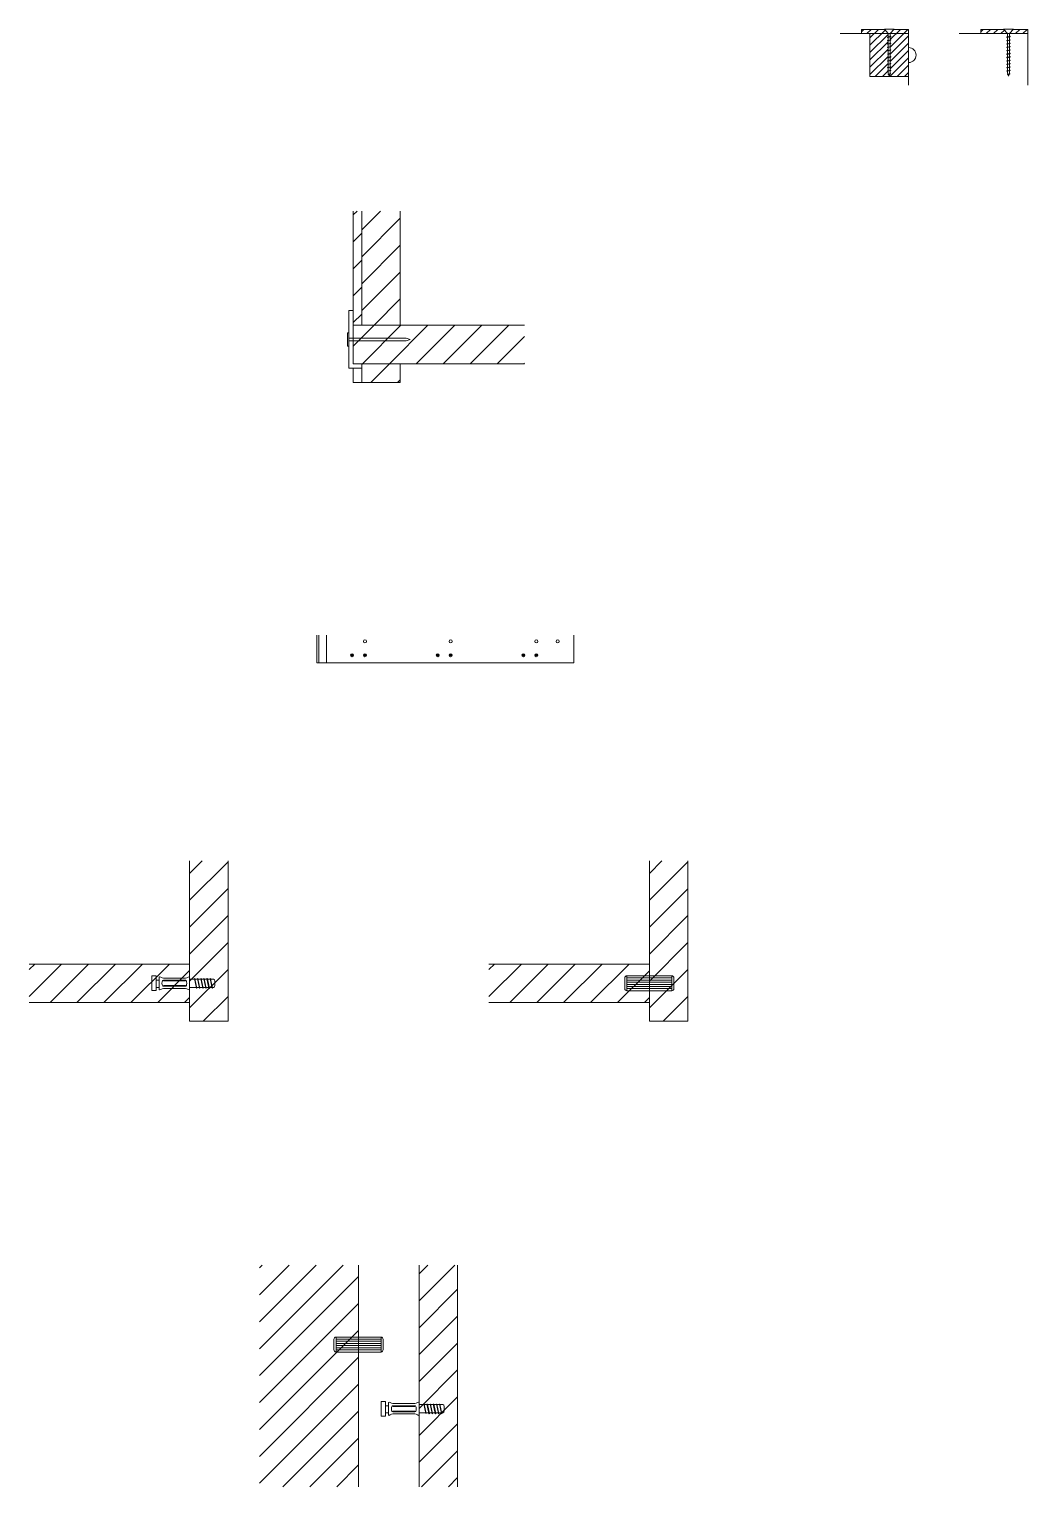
# Model space of a CAD drawing. Header units: millimetres. Extents: x -1388 to 1498, y 198 to 1684.
# Drawn here: x -1388.3 to -1341.6, y 1615 to 1683 of the extents above; entities that cross this region are included whole.
import ezdxf

# ---------------------------------------------------------------- set-up
doc = ezdxf.new("R2010")
doc.units = ezdxf.units.MM
doc.header["$MEASUREMENT"] = 0
doc.linetypes.add('CENTERX2', pattern=[4, 2.5, -0.5, 0.5, -0.5])
for name, color, linetype, lineweight in [('A-FURN', 8, 'Continuous', 18), ('G-ANNO-TTLB', 3, 'Continuous', 13), ('meccanismi', 4, 'Continuous', 18), ('viti', 2, 'Continuous', 18)]:
    doc.layers.add(name, color=color, linetype=linetype, lineweight=lineweight)
pattern_1 = [(225, (531.2407, -1158.3858), (0.62861881, -0.62861881), [])]

msp = doc.modelspace()

# ---------------------------------------------------------------- hatches: boundary and pattern name
at = {"layer": 'G-ANNO-TTLB'}
h = msp.add_hatch(dxfattribs=at)
h.set_pattern_fill('ANSI31', color=256, scale=0.076084, angle=180)
h.set_pattern_definition([(225, (499.19573, -1225.28796), (0.170812472, -0.170812472), [])])
h.paths.add_polyline_path([(-1348.05, 1681.247), (-1348.05, 1681.109), (-1348.15, 1681.088), (-1348.15, 1681.226)])
h.paths.add_polyline_path([(-1348.172, 1681.083), (-1348.171, 1681.083), (-1348.028, 1681.114), (-1348.028, 1681.114), (-1348.027, 1681.114), (-1348.027, 1681.114), (-1348.026, 1681.113), (-1348.026, 1681.113), (-1348.025, 1681.113), (-1348.025, 1681.112), (-1348.025, 1681.111), (-1348.024, 1681.111), (-1348.024, 1681.11), (-1348.024, 1681.109), (-1348.024, 1681.109), (-1348.024, 1681.108), (-1348.024, 1681.107), (-1348.023, 1681.106), (-1348.023, 1681.105), (-1348.023, 1681.104), (-1348.023, 1681.103), (-1348.024, 1681.102), (-1348.024, 1681.101), (-1348.024, 1681.101), (-1348.024, 1681.1), (-1348.024, 1681.099), (-1348.024, 1681.098), (-1348.025, 1681.097), (-1348.025, 1681.097), (-1348.025, 1681.096), (-1348.026, 1681.095), (-1348.026, 1681.095), (-1348.027, 1681.094), (-1348.027, 1681.094), (-1348.028, 1681.094), (-1348.028, 1681.094), (-1348.171, 1681.063), (-1348.172, 1681.063), (-1348.172, 1681.063), (-1348.173, 1681.063), (-1348.173, 1681.063), (-1348.173, 1681.064), (-1348.174, 1681.064), (-1348.174, 1681.065), (-1348.175, 1681.065), (-1348.175, 1681.066), (-1348.175, 1681.067), (-1348.175, 1681.067), (-1348.175, 1681.068), (-1348.176, 1681.069), (-1348.176, 1681.07), (-1348.176, 1681.071), (-1348.176, 1681.072), (-1348.176, 1681.072), (-1348.176, 1681.073), (-1348.176, 1681.074), (-1348.176, 1681.075), (-1348.175, 1681.076), (-1348.175, 1681.077), (-1348.175, 1681.078), (-1348.175, 1681.079), (-1348.175, 1681.079), (-1348.174, 1681.08), (-1348.174, 1681.081), (-1348.173, 1681.081), (-1348.173, 1681.082), (-1348.173, 1681.082), (-1348.172, 1681.083)])
h.paths.add_polyline_path([(-1348.05, 1681.425), (-1348.15, 1681.404), (-1348.15, 1681.542), (-1348.05, 1681.563)])
h.paths.add_polyline_path([(-1347.879, 1683.02), (-1348.05, 1682.82), (-1347.199, 1682.82), (-1347.199, 1683.02)])
h.paths.add_polyline_path([(-1348.15, 1682.82), (-1348.32, 1683.02), (-1349.401, 1683.02), (-1349.401, 1682.82)])
h.paths.add_polyline_path([(-1348.05, 1682.67), (-1348.05, 1682.532), (-1348.15, 1682.511), (-1348.15, 1682.649)])
h.paths.add_polyline_path([(-1348.028, 1682.517), (-1348.028, 1682.517), (-1348.171, 1682.486), (-1348.171, 1682.486), (-1348.172, 1682.486), (-1348.172, 1682.486), (-1348.173, 1682.487), (-1348.173, 1682.487), (-1348.174, 1682.487), (-1348.174, 1682.487), (-1348.174, 1682.488), (-1348.174, 1682.488), (-1348.175, 1682.489), (-1348.175, 1682.489), (-1348.175, 1682.49), (-1348.175, 1682.491), (-1348.175, 1682.491), (-1348.176, 1682.492), (-1348.176, 1682.493), (-1348.176, 1682.493), (-1348.176, 1682.494), (-1348.176, 1682.495), (-1348.176, 1682.496), (-1348.176, 1682.496), (-1348.176, 1682.497), (-1348.176, 1682.498), (-1348.176, 1682.499), (-1348.175, 1682.5), (-1348.175, 1682.5), (-1348.175, 1682.501), (-1348.175, 1682.502), (-1348.175, 1682.502), (-1348.174, 1682.503), (-1348.174, 1682.503), (-1348.174, 1682.504), (-1348.174, 1682.505), (-1348.173, 1682.505), (-1348.173, 1682.505), (-1348.172, 1682.506), (-1348.172, 1682.506), (-1348.171, 1682.506), (-1348.171, 1682.506), (-1348.028, 1682.537), (-1348.028, 1682.537), (-1348.027, 1682.537), (-1348.027, 1682.537), (-1348.027, 1682.537), (-1348.026, 1682.536), (-1348.026, 1682.536), (-1348.025, 1682.536), (-1348.025, 1682.535), (-1348.025, 1682.535), (-1348.025, 1682.534), (-1348.024, 1682.534), (-1348.024, 1682.533), (-1348.024, 1682.533), (-1348.024, 1682.532), (-1348.024, 1682.531), (-1348.024, 1682.531), (-1348.024, 1682.53), (-1348.023, 1682.529), (-1348.023, 1682.528), (-1348.023, 1682.528), (-1348.023, 1682.527), (-1348.024, 1682.526), (-1348.024, 1682.525), (-1348.024, 1682.525), (-1348.024, 1682.524), (-1348.024, 1682.523), (-1348.024, 1682.522), (-1348.024, 1682.522), (-1348.025, 1682.521), (-1348.025, 1682.52), (-1348.025, 1682.52), (-1348.025, 1682.519), (-1348.026, 1682.519), (-1348.026, 1682.518), (-1348.027, 1682.518), (-1348.027, 1682.518), (-1348.027, 1682.517)])
h.paths.add_polyline_path([(-1348.15, 1682.353), (-1348.15, 1682.491), (-1348.05, 1682.512), (-1348.05, 1682.374)])
h.paths.add_polyline_path([(-1348.15, 1682.036), (-1348.15, 1682.175), (-1348.05, 1682.196), (-1348.05, 1682.058)])
h.paths.add_polyline_path([(-1348.171, 1682.19), (-1348.171, 1682.19), (-1348.028, 1682.221), (-1348.028, 1682.221), (-1348.027, 1682.221), (-1348.027, 1682.221), (-1348.027, 1682.22), (-1348.026, 1682.22), (-1348.026, 1682.22), (-1348.025, 1682.22), (-1348.025, 1682.219), (-1348.025, 1682.219), (-1348.025, 1682.218), (-1348.024, 1682.218), (-1348.024, 1682.217), (-1348.024, 1682.216), (-1348.024, 1682.216), (-1348.024, 1682.215), (-1348.024, 1682.214), (-1348.024, 1682.214), (-1348.023, 1682.213), (-1348.023, 1682.212), (-1348.023, 1682.211), (-1348.023, 1682.211), (-1348.024, 1682.21), (-1348.024, 1682.209), (-1348.024, 1682.208), (-1348.024, 1682.207), (-1348.024, 1682.207), (-1348.024, 1682.206), (-1348.024, 1682.205), (-1348.025, 1682.205), (-1348.025, 1682.204), (-1348.025, 1682.203), (-1348.025, 1682.203), (-1348.026, 1682.202), (-1348.026, 1682.202), (-1348.027, 1682.202), (-1348.027, 1682.201), (-1348.027, 1682.201), (-1348.028, 1682.201), (-1348.028, 1682.201), (-1348.171, 1682.17), (-1348.171, 1682.17), (-1348.172, 1682.17), (-1348.172, 1682.17), (-1348.173, 1682.17), (-1348.173, 1682.17), (-1348.174, 1682.171), (-1348.174, 1682.171), (-1348.174, 1682.172), (-1348.174, 1682.172), (-1348.175, 1682.173), (-1348.175, 1682.173), (-1348.175, 1682.174), (-1348.175, 1682.174), (-1348.175, 1682.175), (-1348.176, 1682.176), (-1348.176, 1682.176), (-1348.176, 1682.177), (-1348.176, 1682.178), (-1348.176, 1682.179), (-1348.176, 1682.179), (-1348.176, 1682.18), (-1348.176, 1682.181), (-1348.176, 1682.182), (-1348.176, 1682.182), (-1348.175, 1682.183), (-1348.175, 1682.184), (-1348.175, 1682.185), (-1348.175, 1682.185), (-1348.175, 1682.186), (-1348.174, 1682.187), (-1348.174, 1682.187), (-1348.174, 1682.188), (-1348.174, 1682.188), (-1348.173, 1682.189), (-1348.173, 1682.189), (-1348.172, 1682.189), (-1348.172, 1682.19)])
h.paths.add_polyline_path([(-1348.15, 1681.858), (-1348.05, 1681.88), (-1348.05, 1681.742), (-1348.15, 1681.72)])
h.paths.add_polyline_path([(-1348.15, 1682.669), (-1348.15, 1682.82), (-1349.001, 1682.82), (-1349.001, 1680.817), (-1347.199, 1680.817), (-1347.199, 1682.82), (-1348.05, 1682.82), (-1348.05, 1682.69)])
h = msp.add_hatch(dxfattribs=at)
h.set_pattern_fill('ANSI31', color=256, scale=0.28, angle=180)
h.set_pattern_definition([(225, (-4061.1538, -1206.0276), (0.62861881, -0.62861881), [])])
h.paths.add_polyline_path([(-1372.729, 1674.532), (-1373.129, 1674.532), (-1373.129, 1669.203), (-1372.729, 1669.203)])
h = msp.add_hatch(dxfattribs=at)
h.set_pattern_fill('ANSI31', color=256, scale=0.28, angle=180)
h.set_pattern_definition(pattern_1)
h.paths.add_polyline_path([(-1370.929, 1674.532), (-1372.729, 1674.532), (-1372.729, 1669.203), (-1370.929, 1669.203)])
h = msp.add_hatch(dxfattribs=at)
h.set_pattern_fill('ANSI31', color=256, scale=0.28, angle=180)
h.set_pattern_definition(pattern_1)
h.paths.add_polyline_path([(-1365.129, 1667.403), (-1365.129, 1669.203), (-1373.129, 1669.203), (-1373.129, 1667.403)])
h = msp.add_hatch(dxfattribs=at)
h.set_pattern_fill('ANSI31', color=256, scale=0.28, angle=180)
h.set_pattern_definition(pattern_1)
h.paths.add_polyline_path([(-1372.729, 1667.403), (-1372.729, 1666.532), (-1370.929, 1666.532), (-1370.929, 1667.403)])
h = msp.add_hatch(dxfattribs=at)
h.set_pattern_fill('ANSI31', color=256, scale=0.28, angle=180)
h.set_pattern_definition([(225, (-919.3604, 1055.2236), (0.6286188, -0.6286188), [])])
h.paths.add_polyline_path([(-1380.768, 1644.197), (-1380.768, 1638.705), (-1380.768, 1636.705), (-1378.968, 1636.705), (-1378.968, 1644.197)])
h = msp.add_hatch(dxfattribs=at)
h.set_pattern_fill('ANSI31', color=256, scale=0.28, angle=180)
h.set_pattern_definition([(225, (-897.8941, 1055.2236), (0.6286188, -0.6286188), [])])
h.paths.add_polyline_path([(-1359.302, 1644.197), (-1359.302, 1638.705), (-1359.302, 1636.705), (-1357.502, 1636.705), (-1357.502, 1644.197)])
h = msp.add_hatch(dxfattribs=at)
h.set_pattern_fill('ANSI31', color=256, scale=0.28, angle=180)
h.set_pattern_definition([(225, (291.0191, -1187.5368), (0.62861793, -0.62861793), [])])
h.paths.add_polyline_path([(-1388.26, 1639.377), (-1388.26, 1637.577), (-1380.768, 1637.577), (-1380.768, 1639.377)])
h = msp.add_hatch(dxfattribs=at)
h.set_pattern_fill('ANSI31', color=256, scale=0.28, angle=180)
h.set_pattern_definition([(225, (312.4854, -1187.5368), (0.62861793, -0.62861793), [])])
h.paths.add_polyline_path([(-1366.793, 1639.377), (-1366.793, 1637.577), (-1359.302, 1637.577), (-1359.302, 1639.377)])
h = msp.add_hatch(dxfattribs=at)
h.set_pattern_fill('ANSI31', color=256, scale=0.28, angle=180)
h.set_pattern_definition([(225, (-927.6934, 1027.7213), (0.6286188, -0.6286188), [])])
h.paths.add_polyline_path([(-1377.509, 1614.965), (-1372.881, 1614.965), (-1372.881, 1625.317), (-1377.509, 1625.317)])
h = msp.add_hatch(dxfattribs=at)
h.set_pattern_fill('ANSI31', color=256, scale=0.28, angle=180)
h.set_pattern_definition([(225, (-908.648, 1027.7213), (0.6286188, -0.6286188), [])])
h.paths.add_polyline_path([(-1370.055, 1614.965), (-1368.255, 1614.965), (-1368.255, 1625.317), (-1370.055, 1625.317)])

# ---------------------------------------------------------------- linework, layer by layer
at = {"layer": 'A-FURN'}
for p, q in [((-1372.729, 1674.532), (-1372.729, 1669.203)), ((-1370.929, 1669.203), (-1370.929, 1674.532)), ((-1373.129, 1669.203), (-1365.129, 1669.203)), ((-1373.129, 1666.532), (-1373.129, 1667.203)), ((-1372.729, 1667.403), (-1372.729, 1666.532)), ((-1370.929, 1666.532), (-1370.929, 1667.403)), ((-1374.741, 1654.733), (-1374.741, 1653.442)), ((-1374.381, 1653.442), (-1374.381, 1654.733)), ((-1380.768, 1636.705), (-1380.768, 1644.197)), ((-1378.968, 1636.705), (-1378.968, 1644.197)), ((-1359.302, 1636.705), (-1359.302, 1644.197)), ((-1357.502, 1636.705), (-1357.502, 1644.197)), ((-1388.26, 1639.377), (-1380.768, 1639.377)), ((-1366.793, 1639.377), (-1359.302, 1639.377)), ((-1380.768, 1637.577), (-1388.26, 1637.577)), ((-1359.302, 1637.577), (-1366.793, 1637.577)), ((-1380.768, 1636.705), (-1378.968, 1636.705)), ((-1378.968, 1636.705), (-1380.768, 1636.705)), ((-1359.302, 1636.705), (-1357.502, 1636.705)), ((-1357.502, 1636.705), (-1359.302, 1636.705)), ((-1372.881, 1625.317), (-1372.881, 1614.965)), ((-1370.055, 1614.962), (-1370.055, 1625.317)), ((-1368.255, 1614.962), (-1368.255, 1625.317))]:
    msp.add_line(p, q, dxfattribs=at)
for points in [[(-1347.199, 1682.82), (-1350.399, 1682.82)], [(-1347.199, 1680.42), (-1347.199, 1682.82)], [(-1341.629, 1682.82), (-1344.829, 1682.82)], [(-1341.629, 1680.42), (-1341.629, 1682.82)], [(-1373.129, 1674.532), (-1373.129, 1669.203)], [(-1373.129, 1674.532), (-1373.129, 1669.203), (-1372.729, 1669.203), (-1372.729, 1674.532)], [(-1373.129, 1669.748), (-1373.129, 1667.403), (-1365.129, 1667.403)], [(-1373.129, 1666.532), (-1372.729, 1666.532)], [(-1372.729, 1666.532), (-1370.929, 1666.532)], [(-1374.821, 1654.733), (-1374.821, 1653.442), (-1362.821, 1653.442), (-1362.821, 1654.733)], [(-1359.302, 1638.705), (-1359.302, 1644.197)], [(-1380.768, 1639.377), (-1380.768, 1637.577)], [(-1359.302, 1639.377), (-1359.302, 1637.577)]]:
    msp.add_lwpolyline(points, dxfattribs=at)
for centre in [(-1372.581, 1654.442), (-1368.581, 1654.442), (-1364.581, 1654.442), (-1363.581, 1654.442), (-1373.181, 1653.796), (-1372.581, 1653.796), (-1369.181, 1653.796), (-1368.581, 1653.796), (-1365.181, 1653.796), (-1364.581, 1653.796)]:
    msp.add_circle(centre, 0.07, dxfattribs=at)
at = {"layer": 'G-ANNO-TTLB', "linetype": 'Continuous'}
for p, q in [((-1343.713, 1683.02), (-1343.832, 1682.901)), ((-1343.371, 1683.02), (-1343.571, 1682.82)), ((-1343.029, 1683.02), (-1343.23, 1682.82)), ((-1342.722, 1682.986), (-1342.888, 1682.82)), ((-1342.005, 1683.02), (-1342.205, 1682.82)), ((-1341.663, 1683.02), (-1341.863, 1682.82))]:
    msp.add_line(p, q, dxfattribs=at)
at = {"layer": 'meccanismi'}
for p in [(-1373.329, 1667.203), (-1372.729, 1667.403)]:
    msp.add_line(p, (-1372.729, 1667.203), dxfattribs=at)
for points in [[(-1348.32, 1683.02), (-1349.401, 1683.02), (-1349.401, 1682.82)], [(-1349.401, 1682.82), (-1347.199, 1682.82)], [(-1349.001, 1682.82), (-1349.001, 1680.817)], [(-1347.199, 1682.82), (-1347.199, 1683.02), (-1347.879, 1683.02)], [(-1347.199, 1682.82), (-1347.199, 1680.817)], [(-1343.832, 1683.02), (-1343.832, 1682.82)], [(-1343.832, 1683.02), (-1342.751, 1683.02)], [(-1343.832, 1682.82), (-1341.629, 1682.82)], [(-1341.629, 1683.02), (-1342.31, 1683.02)], [(-1341.629, 1682.82), (-1341.629, 1683.02)], [(-1349.001, 1680.817), (-1347.199, 1680.817)], [(-1373.329, 1669.893), (-1373.329, 1667.203)], [(-1373.129, 1667.403), (-1373.129, 1669.893), (-1373.329, 1669.893)], [(-1372.729, 1667.403), (-1373.129, 1667.403)]]:
    msp.add_lwpolyline(points, dxfattribs=at)
msp.add_arc((-1347.199, 1681.819), 0.35, 270, 90, dxfattribs=at)
at = {"layer": 'viti'}
for p, q in [((-1348.15, 1682.82), (-1348.329, 1683.03)), ((-1348.329, 1683.03), (-1347.87, 1683.03)), ((-1348.15, 1682.82), (-1348.05, 1682.82)), ((-1347.87, 1683.03), (-1348.05, 1682.82)), ((-1342.58, 1682.82), (-1342.759, 1683.03)), ((-1342.759, 1683.03), (-1342.301, 1683.03)), ((-1342.58, 1682.82), (-1342.48, 1682.82)), ((-1342.301, 1683.03), (-1342.48, 1682.82)), ((-1373.395, 1668.231), (-1373.395, 1668.842)), ((-1370.662, 1668.603), (-1370.462, 1668.537)), ((-1370.662, 1668.47), (-1370.462, 1668.537)), ((-1373.23, 1653.747), (-1373.131, 1653.846)), ((-1373.131, 1653.747), (-1373.23, 1653.846)), ((-1372.63, 1653.747), (-1372.531, 1653.846)), ((-1372.531, 1653.747), (-1372.63, 1653.846)), ((-1369.23, 1653.747), (-1369.131, 1653.846)), ((-1369.131, 1653.747), (-1369.23, 1653.846)), ((-1368.63, 1653.747), (-1368.531, 1653.846)), ((-1368.531, 1653.747), (-1368.63, 1653.846)), ((-1365.23, 1653.747), (-1365.131, 1653.846)), ((-1365.131, 1653.747), (-1365.23, 1653.846)), ((-1364.63, 1653.747), (-1364.531, 1653.846)), ((-1364.531, 1653.747), (-1364.63, 1653.846)), ((-1382.531, 1638.134), (-1382.531, 1638.82)), ((-1382.335, 1638.82), (-1382.531, 1638.82)), ((-1382.335, 1638.477), (-1382.335, 1638.82)), ((-1382.188, 1638.617), (-1382.335, 1638.617)), ((-1382.335, 1638.477), (-1382.335, 1638.134)), ((-1380.964, 1638.715), (-1381.992, 1638.715)), ((-1381.992, 1638.617), (-1380.964, 1638.617)), ((-1381.992, 1638.588), (-1380.964, 1638.588)), ((-1380.767, 1638.673), (-1380.541, 1638.672)), ((-1380.545, 1638.691), (-1380.451, 1638.251)), ((-1380.525, 1638.691), (-1380.431, 1638.251)), ((-1380.521, 1638.672), (-1380.394, 1638.672)), ((-1380.398, 1638.691), (-1380.304, 1638.251)), ((-1380.378, 1638.691), (-1380.284, 1638.251)), ((-1380.374, 1638.671), (-1380.247, 1638.671)), ((-1380.251, 1638.691), (-1380.157, 1638.251)), ((-1380.231, 1638.691), (-1380.137, 1638.251)), ((-1380.227, 1638.671), (-1380.1, 1638.671)), ((-1380.104, 1638.69), (-1380.01, 1638.25)), ((-1380.084, 1638.69), (-1379.99, 1638.25)), ((-1380.08, 1638.671), (-1379.953, 1638.67)), ((-1379.957, 1638.69), (-1379.863, 1638.25)), ((-1379.937, 1638.69), (-1379.843, 1638.25)), ((-1379.933, 1638.67), (-1379.805, 1638.67)), ((-1379.81, 1638.691), (-1379.716, 1638.251)), ((-1379.79, 1638.691), (-1379.696, 1638.251)), ((-1379.786, 1638.67), (-1379.653, 1638.669)), ((-1379.593, 1638.575), (-1379.593, 1638.477)), ((-1379.593, 1638.475), (-1379.593, 1638.377)), ((-1360.452, 1638.725), (-1360.452, 1638.227)), ((-1360.352, 1638.127), (-1360.352, 1638.827)), ((-1360.352, 1638.827), (-1358.252, 1638.827)), ((-1358.252, 1638.727), (-1360.352, 1638.727)), ((-1360.352, 1638.627), (-1358.252, 1638.627)), ((-1358.252, 1638.527), (-1360.352, 1638.527)), ((-1360.352, 1638.427), (-1358.252, 1638.427)), ((-1358.252, 1638.127), (-1358.252, 1638.827)), ((-1358.152, 1638.725), (-1358.152, 1638.227)), ((-1382.335, 1638.134), (-1382.531, 1638.134)), ((-1382.188, 1638.281), (-1382.335, 1638.281)), ((-1381.992, 1638.366), (-1380.964, 1638.366)), ((-1381.992, 1638.337), (-1380.964, 1638.337)), ((-1380.964, 1638.239), (-1381.992, 1638.239)), ((-1380.768, 1638.281), (-1380.457, 1638.281)), ((-1380.437, 1638.281), (-1380.31, 1638.281)), ((-1380.29, 1638.281), (-1380.163, 1638.281)), ((-1380.144, 1638.281), (-1380.016, 1638.281)), ((-1379.997, 1638.281), (-1379.869, 1638.281)), ((-1379.85, 1638.281), (-1379.722, 1638.281)), ((-1379.702, 1638.281), (-1379.653, 1638.281)), ((-1360.452, 1638.227), (-1360.452, 1638.21)), ((-1358.252, 1638.327), (-1360.352, 1638.327)), ((-1360.352, 1638.227), (-1358.252, 1638.227)), ((-1360.352, 1638.127), (-1358.252, 1638.127)), ((-1374.031, 1621.857), (-1374.031, 1621.359)), ((-1373.931, 1621.259), (-1373.931, 1621.959)), ((-1373.931, 1621.959), (-1371.831, 1621.959)), ((-1371.831, 1621.859), (-1373.931, 1621.859)), ((-1373.931, 1621.759), (-1371.831, 1621.759)), ((-1371.831, 1621.659), (-1373.931, 1621.659)), ((-1373.931, 1621.559), (-1371.831, 1621.559)), ((-1371.831, 1621.459), (-1373.931, 1621.459)), ((-1371.831, 1621.259), (-1371.831, 1621.959)), ((-1371.731, 1621.857), (-1371.731, 1621.359)), ((-1374.031, 1621.359), (-1374.031, 1621.342)), ((-1373.931, 1621.359), (-1371.831, 1621.359)), ((-1373.931, 1621.259), (-1371.831, 1621.259)), ((-1371.818, 1618.266), (-1371.818, 1618.952)), ((-1371.622, 1618.952), (-1371.818, 1618.952)), ((-1371.622, 1618.609), (-1371.622, 1618.952)), ((-1371.475, 1618.749), (-1371.622, 1618.749)), ((-1370.251, 1618.847), (-1371.28, 1618.847)), ((-1371.28, 1618.749), (-1370.251, 1618.749)), ((-1371.28, 1618.72), (-1370.251, 1618.72)), ((-1370.055, 1618.805), (-1369.828, 1618.804)), ((-1369.832, 1618.824), (-1369.738, 1618.384)), ((-1369.813, 1618.824), (-1369.719, 1618.384)), ((-1369.809, 1618.804), (-1369.681, 1618.804)), ((-1369.685, 1618.823), (-1369.591, 1618.383)), ((-1369.666, 1618.823), (-1369.572, 1618.383)), ((-1369.662, 1618.804), (-1369.534, 1618.804)), ((-1369.539, 1618.824), (-1369.444, 1618.384)), ((-1369.519, 1618.824), (-1369.425, 1618.384)), ((-1369.515, 1618.803), (-1369.387, 1618.803)), ((-1369.391, 1618.822), (-1369.297, 1618.382)), ((-1369.372, 1618.822), (-1369.278, 1618.382)), ((-1369.368, 1618.803), (-1369.24, 1618.803)), ((-1369.245, 1618.822), (-1369.15, 1618.382)), ((-1369.225, 1618.822), (-1369.131, 1618.382)), ((-1369.221, 1618.803), (-1369.093, 1618.802)), ((-1369.097, 1618.824), (-1369.003, 1618.384)), ((-1369.078, 1618.824), (-1368.984, 1618.384)), ((-1369.073, 1618.802), (-1368.941, 1618.802)), ((-1368.88, 1618.707), (-1368.88, 1618.609)), ((-1371.622, 1618.266), (-1371.818, 1618.266)), ((-1371.622, 1618.609), (-1371.622, 1618.266)), ((-1371.475, 1618.413), (-1371.622, 1618.413)), ((-1371.28, 1618.498), (-1370.251, 1618.498)), ((-1371.28, 1618.469), (-1370.251, 1618.469)), ((-1370.251, 1618.371), (-1371.28, 1618.371)), ((-1370.055, 1618.413), (-1369.745, 1618.413)), ((-1369.725, 1618.413), (-1369.598, 1618.413)), ((-1369.578, 1618.413), (-1369.451, 1618.413)), ((-1369.431, 1618.413), (-1369.304, 1618.413)), ((-1369.284, 1618.413), (-1369.157, 1618.413)), ((-1369.137, 1618.413), (-1369.01, 1618.413)), ((-1368.99, 1618.413), (-1368.941, 1618.413)), ((-1368.88, 1618.607), (-1368.88, 1618.509))]:
    msp.add_line(p, q, dxfattribs=at)
at = {"layer": 'viti', "linetype": 'CENTERX2'}
for p, q in [((-1348.028, 1682.695), (-1348.171, 1682.664)), ((-1348.028, 1682.675), (-1348.171, 1682.644)), ((-1342.459, 1682.695), (-1342.602, 1682.664)), ((-1342.459, 1682.675), (-1342.602, 1682.644)), ((-1348.028, 1682.537), (-1348.171, 1682.506)), ((-1348.028, 1682.517), (-1348.171, 1682.486)), ((-1348.028, 1682.379), (-1348.171, 1682.348)), ((-1348.028, 1682.359), (-1348.171, 1682.328)), ((-1348.028, 1682.221), (-1348.171, 1682.19)), ((-1348.028, 1682.201), (-1348.171, 1682.17)), ((-1348.028, 1682.062), (-1348.171, 1682.032)), ((-1348.028, 1682.042), (-1348.171, 1682.012)), ((-1342.459, 1682.537), (-1342.602, 1682.506)), ((-1342.459, 1682.517), (-1342.602, 1682.486)), ((-1342.459, 1682.379), (-1342.602, 1682.348)), ((-1342.459, 1682.359), (-1342.602, 1682.328)), ((-1342.459, 1682.221), (-1342.602, 1682.19)), ((-1342.459, 1682.201), (-1342.602, 1682.17)), ((-1342.459, 1682.062), (-1342.602, 1682.032)), ((-1342.459, 1682.042), (-1342.602, 1682.012)), ((-1348.028, 1681.904), (-1348.171, 1681.874)), ((-1348.028, 1681.884), (-1348.171, 1681.854)), ((-1348.028, 1681.746), (-1348.171, 1681.716)), ((-1348.028, 1681.726), (-1348.171, 1681.696)), ((-1348.028, 1681.588), (-1348.171, 1681.557)), ((-1348.028, 1681.568), (-1348.171, 1681.537)), ((-1348.028, 1681.43), (-1348.171, 1681.399)), ((-1348.028, 1681.41), (-1348.171, 1681.379)), ((-1342.459, 1681.904), (-1342.602, 1681.874)), ((-1342.459, 1681.884), (-1342.602, 1681.854)), ((-1342.459, 1681.746), (-1342.602, 1681.716)), ((-1342.459, 1681.726), (-1342.602, 1681.696)), ((-1342.459, 1681.588), (-1342.602, 1681.557)), ((-1342.459, 1681.568), (-1342.602, 1681.537)), ((-1342.459, 1681.43), (-1342.602, 1681.399)), ((-1342.459, 1681.41), (-1342.602, 1681.379)), ((-1342.58, 1681.72), (-1342.58, 1681.858)), ((-1342.58, 1681.562), (-1342.58, 1681.7)), ((-1342.58, 1681.404), (-1342.58, 1681.542)), ((-1342.58, 1681.246), (-1342.58, 1681.384)), ((-1342.48, 1681.742), (-1342.48, 1681.88)), ((-1342.48, 1681.583), (-1342.48, 1681.722)), ((-1342.48, 1681.425), (-1342.48, 1681.563)), ((-1342.48, 1681.267), (-1342.48, 1681.405)), ((-1348.028, 1681.272), (-1348.171, 1681.241)), ((-1348.028, 1681.252), (-1348.171, 1681.221)), ((-1348.028, 1681.114), (-1348.171, 1681.083)), ((-1348.028, 1681.094), (-1348.171, 1681.063)), ((-1348.15, 1680.98), (-1348.134, 1680.933)), ((-1348.046, 1680.952), (-1348.146, 1680.93)), ((-1348.046, 1680.932), (-1348.146, 1680.91)), ((-1348.128, 1680.914), (-1348.1, 1680.83)), ((-1348.067, 1680.927), (-1348.1, 1680.83)), ((-1348.05, 1680.98), (-1348.06, 1680.949)), ((-1342.459, 1681.272), (-1342.602, 1681.241)), ((-1342.459, 1681.252), (-1342.602, 1681.221)), ((-1342.459, 1681.114), (-1342.602, 1681.083)), ((-1342.459, 1681.094), (-1342.602, 1681.063)), ((-1342.58, 1681.088), (-1342.58, 1681.226)), ((-1342.58, 1681.088), (-1342.58, 1681.226)), ((-1342.58, 1680.98), (-1342.58, 1681.068)), ((-1342.58, 1680.98), (-1342.564, 1680.933)), ((-1342.477, 1680.952), (-1342.577, 1680.93)), ((-1342.477, 1680.932), (-1342.577, 1680.91)), ((-1342.558, 1680.914), (-1342.53, 1680.83)), ((-1342.498, 1680.927), (-1342.53, 1680.83)), ((-1342.48, 1680.98), (-1342.491, 1680.949)), ((-1342.48, 1681.109), (-1342.48, 1681.247)), ((-1342.48, 1680.98), (-1342.48, 1681.089))]:
    msp.add_line(p, q, dxfattribs=at)
for points in [[(-1348.15, 1682.669), (-1348.15, 1682.82)], [(-1348.15, 1682.511), (-1348.15, 1682.649)], [(-1348.05, 1682.69), (-1348.05, 1682.82)], [(-1348.05, 1682.532), (-1348.05, 1682.67)], [(-1342.58, 1682.669), (-1342.58, 1682.82)], [(-1342.58, 1682.511), (-1342.58, 1682.649)], [(-1342.48, 1682.69), (-1342.48, 1682.82)], [(-1342.48, 1682.532), (-1342.48, 1682.67)], [(-1348.15, 1682.353), (-1348.15, 1682.491)], [(-1348.15, 1682.353), (-1348.15, 1682.491)], [(-1348.15, 1682.195), (-1348.15, 1682.333)], [(-1348.15, 1682.036), (-1348.15, 1682.175)], [(-1348.15, 1681.878), (-1348.15, 1682.016)], [(-1348.05, 1682.374), (-1348.05, 1682.512)], [(-1348.05, 1682.216), (-1348.05, 1682.354)], [(-1348.05, 1682.058), (-1348.05, 1682.196)], [(-1348.05, 1681.9), (-1348.05, 1682.038)], [(-1342.58, 1682.353), (-1342.58, 1682.491)], [(-1342.58, 1682.353), (-1342.58, 1682.491)], [(-1342.58, 1682.195), (-1342.58, 1682.333)], [(-1342.58, 1682.036), (-1342.58, 1682.175)], [(-1342.58, 1681.878), (-1342.58, 1682.016)], [(-1342.48, 1682.374), (-1342.48, 1682.512)], [(-1342.48, 1682.216), (-1342.48, 1682.354)], [(-1342.48, 1682.058), (-1342.48, 1682.196)], [(-1342.48, 1681.9), (-1342.48, 1682.038)], [(-1348.15, 1681.72), (-1348.15, 1681.858)], [(-1348.15, 1681.562), (-1348.15, 1681.7)], [(-1348.15, 1681.404), (-1348.15, 1681.542)], [(-1348.15, 1681.246), (-1348.15, 1681.384)], [(-1348.05, 1681.742), (-1348.05, 1681.88)], [(-1348.05, 1681.583), (-1348.05, 1681.722)], [(-1348.05, 1681.425), (-1348.05, 1681.563)], [(-1348.05, 1681.267), (-1348.05, 1681.405)], [(-1348.15, 1681.088), (-1348.15, 1681.226)], [(-1348.15, 1681.088), (-1348.15, 1681.226)], [(-1348.15, 1680.98), (-1348.15, 1681.068)], [(-1348.05, 1681.109), (-1348.05, 1681.247)], [(-1348.05, 1680.98), (-1348.05, 1681.089)]]:
    msp.add_lwpolyline(points, dxfattribs=at)
at = {"layer": 'viti'}
for points in [[(-1373.395, 1668.842), (-1373.329, 1668.842), (-1373.329, 1668.231), (-1373.395, 1668.231)], [(-1370.662, 1668.603), (-1373.329, 1668.603)], [(-1370.662, 1668.47), (-1373.329, 1668.47)], [(-1382.188, 1638.477), (-1382.188, 1638.764)], [(-1382.188, 1638.477), (-1382.188, 1638.19)], [(-1381.845, 1638.617), (-1381.845, 1638.617)], [(-1380.768, 1638.764), (-1380.768, 1638.477)], [(-1380.768, 1638.19), (-1380.768, 1638.477)], [(-1381.845, 1638.337), (-1381.845, 1638.337)], [(-1379.696, 1638.251), (-1379.696, 1638.281), (-1379.653, 1638.281)], [(-1371.475, 1618.609), (-1371.475, 1618.896)], [(-1370.055, 1618.896), (-1370.055, 1618.609)], [(-1371.475, 1618.609), (-1371.475, 1618.322)], [(-1370.055, 1618.322), (-1370.055, 1618.609)], [(-1368.984, 1618.384), (-1368.984, 1618.413), (-1368.941, 1618.413)]]:
    msp.add_lwpolyline(points, dxfattribs=at)
at = {"layer": 'viti', "linetype": 'CENTERX2'}
for points in [[(-1348.171, 1682.644), (-1348.177, 1682.643), (-1348.177, 1682.663), (-1348.171, 1682.664)], [(-1348.028, 1682.675), (-1348.022, 1682.676), (-1348.022, 1682.696), (-1348.028, 1682.695)], [(-1342.602, 1682.644), (-1342.608, 1682.643), (-1342.608, 1682.663), (-1342.602, 1682.664)], [(-1342.459, 1682.675), (-1342.452, 1682.676), (-1342.452, 1682.696), (-1342.459, 1682.695)], [(-1348.171, 1682.486), (-1348.177, 1682.485), (-1348.177, 1682.505), (-1348.171, 1682.506)], [(-1348.171, 1682.328), (-1348.177, 1682.327), (-1348.177, 1682.347), (-1348.171, 1682.348)], [(-1348.171, 1682.17), (-1348.177, 1682.169), (-1348.177, 1682.189), (-1348.171, 1682.19)], [(-1348.171, 1682.012), (-1348.177, 1682.011), (-1348.177, 1682.031), (-1348.171, 1682.032)], [(-1348.028, 1682.517), (-1348.022, 1682.518), (-1348.022, 1682.538), (-1348.028, 1682.537)], [(-1348.028, 1682.359), (-1348.022, 1682.36), (-1348.022, 1682.38), (-1348.028, 1682.379)], [(-1348.028, 1682.201), (-1348.022, 1682.202), (-1348.022, 1682.222), (-1348.028, 1682.221)], [(-1348.028, 1682.042), (-1348.022, 1682.044), (-1348.022, 1682.064), (-1348.028, 1682.062)], [(-1342.602, 1682.486), (-1342.608, 1682.485), (-1342.608, 1682.505), (-1342.602, 1682.506)], [(-1342.602, 1682.328), (-1342.608, 1682.327), (-1342.608, 1682.347), (-1342.602, 1682.348)], [(-1342.602, 1682.17), (-1342.608, 1682.169), (-1342.608, 1682.189), (-1342.602, 1682.19)], [(-1342.602, 1682.012), (-1342.608, 1682.011), (-1342.608, 1682.031), (-1342.602, 1682.032)], [(-1342.459, 1682.517), (-1342.452, 1682.518), (-1342.452, 1682.538), (-1342.459, 1682.537)], [(-1342.459, 1682.359), (-1342.452, 1682.36), (-1342.452, 1682.38), (-1342.459, 1682.379)], [(-1342.459, 1682.201), (-1342.452, 1682.202), (-1342.452, 1682.222), (-1342.459, 1682.221)], [(-1342.459, 1682.042), (-1342.452, 1682.044), (-1342.452, 1682.064), (-1342.459, 1682.062)], [(-1348.171, 1681.854), (-1348.177, 1681.852), (-1348.177, 1681.872), (-1348.171, 1681.874)], [(-1348.171, 1681.696), (-1348.177, 1681.694), (-1348.177, 1681.714), (-1348.171, 1681.716)], [(-1348.171, 1681.537), (-1348.177, 1681.536), (-1348.177, 1681.556), (-1348.171, 1681.557)], [(-1348.171, 1681.379), (-1348.177, 1681.378), (-1348.177, 1681.398), (-1348.171, 1681.399)], [(-1348.028, 1681.884), (-1348.022, 1681.886), (-1348.022, 1681.906), (-1348.028, 1681.904)], [(-1348.028, 1681.726), (-1348.022, 1681.728), (-1348.022, 1681.748), (-1348.028, 1681.746)], [(-1348.028, 1681.568), (-1348.022, 1681.569), (-1348.022, 1681.589), (-1348.028, 1681.588)], [(-1348.028, 1681.41), (-1348.022, 1681.411), (-1348.022, 1681.431), (-1348.028, 1681.43)], [(-1342.602, 1681.854), (-1342.608, 1681.852), (-1342.608, 1681.872), (-1342.602, 1681.874)], [(-1342.602, 1681.696), (-1342.608, 1681.694), (-1342.608, 1681.714), (-1342.602, 1681.716)], [(-1342.602, 1681.537), (-1342.608, 1681.536), (-1342.608, 1681.556), (-1342.602, 1681.557)], [(-1342.602, 1681.379), (-1342.608, 1681.378), (-1342.608, 1681.398), (-1342.602, 1681.399)], [(-1342.459, 1681.884), (-1342.452, 1681.886), (-1342.452, 1681.906), (-1342.459, 1681.904)], [(-1342.459, 1681.726), (-1342.452, 1681.728), (-1342.452, 1681.748), (-1342.459, 1681.746)], [(-1342.459, 1681.568), (-1342.452, 1681.569), (-1342.452, 1681.589), (-1342.459, 1681.588)], [(-1342.459, 1681.41), (-1342.452, 1681.411), (-1342.452, 1681.431), (-1342.459, 1681.43)], [(-1348.171, 1681.221), (-1348.177, 1681.22), (-1348.177, 1681.24), (-1348.171, 1681.241)], [(-1348.171, 1681.063), (-1348.177, 1681.062), (-1348.177, 1681.082), (-1348.171, 1681.083)], [(-1348.146, 1680.91), (-1348.153, 1680.909), (-1348.153, 1680.929), (-1348.146, 1680.93)], [(-1348.046, 1680.932), (-1348.04, 1680.933), (-1348.04, 1680.953), (-1348.046, 1680.952)], [(-1348.028, 1681.252), (-1348.022, 1681.253), (-1348.022, 1681.273), (-1348.028, 1681.272)], [(-1348.028, 1681.094), (-1348.022, 1681.095), (-1348.022, 1681.115), (-1348.028, 1681.114)], [(-1342.602, 1681.221), (-1342.608, 1681.22), (-1342.608, 1681.24), (-1342.602, 1681.241)], [(-1342.602, 1681.063), (-1342.608, 1681.062), (-1342.608, 1681.082), (-1342.602, 1681.083)], [(-1342.577, 1680.91), (-1342.583, 1680.909), (-1342.583, 1680.929), (-1342.577, 1680.93)], [(-1342.477, 1680.932), (-1342.47, 1680.933), (-1342.47, 1680.953), (-1342.477, 1680.952)], [(-1342.459, 1681.252), (-1342.452, 1681.253), (-1342.452, 1681.273), (-1342.459, 1681.272)], [(-1342.459, 1681.094), (-1342.452, 1681.095), (-1342.452, 1681.115), (-1342.459, 1681.114)]]:
    msp.add_open_spline(points, degree=3, dxfattribs=at)
at = {"layer": 'viti'}
for points in [[(-1381.992, 1638.715), (-1382.059, 1638.715), (-1382.188, 1638.831), (-1382.188, 1638.764)], [(-1382.06, 1638.477), (-1382.05, 1638.579), (-1382.027, 1638.617), (-1381.992, 1638.617)], [(-1382.06, 1638.477), (-1382.05, 1638.374), (-1382.027, 1638.337), (-1381.992, 1638.337)], [(-1380.768, 1638.764), (-1380.768, 1638.831), (-1380.896, 1638.715), (-1380.964, 1638.715)], [(-1380.896, 1638.477), (-1380.906, 1638.579), (-1380.929, 1638.617), (-1380.964, 1638.617)], [(-1380.896, 1638.477), (-1380.906, 1638.374), (-1380.929, 1638.337), (-1380.964, 1638.337)], [(-1380.525, 1638.691), (-1380.527, 1638.697), (-1380.546, 1638.697), (-1380.545, 1638.691)], [(-1380.378, 1638.691), (-1380.38, 1638.697), (-1380.399, 1638.697), (-1380.398, 1638.691)], [(-1380.231, 1638.691), (-1380.233, 1638.697), (-1380.252, 1638.697), (-1380.251, 1638.691)], [(-1380.084, 1638.69), (-1380.086, 1638.696), (-1380.105, 1638.696), (-1380.104, 1638.69)], [(-1379.937, 1638.69), (-1379.939, 1638.696), (-1379.958, 1638.696), (-1379.957, 1638.69)], [(-1379.79, 1638.691), (-1379.792, 1638.697), (-1379.811, 1638.697), (-1379.81, 1638.691)], [(-1379.593, 1638.575), (-1379.593, 1638.612), (-1379.616, 1638.669), (-1379.653, 1638.669)], [(-1360.352, 1638.827), (-1360.399, 1638.827), (-1360.452, 1638.773), (-1360.452, 1638.725)], [(-1358.252, 1638.827), (-1358.204, 1638.827), (-1358.152, 1638.773), (-1358.152, 1638.725)], [(-1381.992, 1638.239), (-1382.059, 1638.239), (-1382.188, 1638.122), (-1382.188, 1638.19)], [(-1380.768, 1638.19), (-1380.768, 1638.122), (-1380.896, 1638.239), (-1380.964, 1638.239)], [(-1380.431, 1638.251), (-1380.43, 1638.245), (-1380.449, 1638.245), (-1380.451, 1638.251)], [(-1380.284, 1638.251), (-1380.283, 1638.244), (-1380.302, 1638.244), (-1380.304, 1638.251)], [(-1380.137, 1638.251), (-1380.136, 1638.245), (-1380.155, 1638.245), (-1380.157, 1638.251)], [(-1379.99, 1638.25), (-1379.989, 1638.243), (-1380.008, 1638.243), (-1380.01, 1638.25)], [(-1379.843, 1638.25), (-1379.842, 1638.243), (-1379.861, 1638.243), (-1379.863, 1638.25)], [(-1379.696, 1638.251), (-1379.695, 1638.245), (-1379.714, 1638.245), (-1379.716, 1638.251)], [(-1379.593, 1638.377), (-1379.593, 1638.339), (-1379.615, 1638.281), (-1379.653, 1638.281)], [(-1360.452, 1638.227), (-1360.452, 1638.18), (-1360.399, 1638.127), (-1360.352, 1638.127)], [(-1358.152, 1638.227), (-1358.152, 1638.18), (-1358.204, 1638.127), (-1358.252, 1638.127)], [(-1373.931, 1621.959), (-1373.978, 1621.959), (-1374.031, 1621.905), (-1374.031, 1621.857)], [(-1371.831, 1621.959), (-1371.783, 1621.959), (-1371.731, 1621.905), (-1371.731, 1621.857)], [(-1374.031, 1621.359), (-1374.031, 1621.312), (-1373.978, 1621.259), (-1373.931, 1621.259)], [(-1371.731, 1621.359), (-1371.731, 1621.312), (-1371.783, 1621.259), (-1371.831, 1621.259)], [(-1371.28, 1618.847), (-1371.347, 1618.847), (-1371.475, 1618.964), (-1371.475, 1618.896)], [(-1371.347, 1618.609), (-1371.337, 1618.712), (-1371.315, 1618.749), (-1371.28, 1618.749)], [(-1370.055, 1618.896), (-1370.055, 1618.964), (-1370.184, 1618.847), (-1370.251, 1618.847)], [(-1370.184, 1618.609), (-1370.194, 1618.712), (-1370.216, 1618.749), (-1370.251, 1618.749)], [(-1369.813, 1618.824), (-1369.814, 1618.83), (-1369.834, 1618.83), (-1369.832, 1618.824)], [(-1369.666, 1618.823), (-1369.667, 1618.829), (-1369.687, 1618.829), (-1369.685, 1618.823)], [(-1369.519, 1618.824), (-1369.52, 1618.83), (-1369.54, 1618.83), (-1369.539, 1618.824)], [(-1369.372, 1618.822), (-1369.373, 1618.829), (-1369.393, 1618.829), (-1369.391, 1618.822)], [(-1369.225, 1618.822), (-1369.226, 1618.829), (-1369.246, 1618.829), (-1369.245, 1618.822)], [(-1369.078, 1618.824), (-1369.079, 1618.83), (-1369.099, 1618.83), (-1369.097, 1618.824)], [(-1368.88, 1618.707), (-1368.88, 1618.745), (-1368.904, 1618.802), (-1368.941, 1618.802)], [(-1371.28, 1618.371), (-1371.347, 1618.371), (-1371.475, 1618.255), (-1371.475, 1618.322)], [(-1371.347, 1618.609), (-1371.337, 1618.507), (-1371.315, 1618.469), (-1371.28, 1618.469)], [(-1370.184, 1618.609), (-1370.194, 1618.507), (-1370.216, 1618.469), (-1370.251, 1618.469)], [(-1370.055, 1618.322), (-1370.055, 1618.255), (-1370.184, 1618.371), (-1370.251, 1618.371)], [(-1369.572, 1618.383), (-1369.57, 1618.377), (-1369.59, 1618.377), (-1369.591, 1618.383)], [(-1369.425, 1618.384), (-1369.423, 1618.377), (-1369.443, 1618.377), (-1369.444, 1618.384)], [(-1369.278, 1618.382), (-1369.276, 1618.376), (-1369.296, 1618.376), (-1369.297, 1618.382)], [(-1369.131, 1618.382), (-1369.129, 1618.376), (-1369.149, 1618.376), (-1369.15, 1618.382)], [(-1368.984, 1618.384), (-1368.982, 1618.377), (-1369.002, 1618.377), (-1369.003, 1618.384)], [(-1368.88, 1618.509), (-1368.88, 1618.472), (-1368.903, 1618.413), (-1368.941, 1618.413)]]:
    msp.add_open_spline(points, degree=3, dxfattribs=at)

doc.saveas('drawing.dxf')
